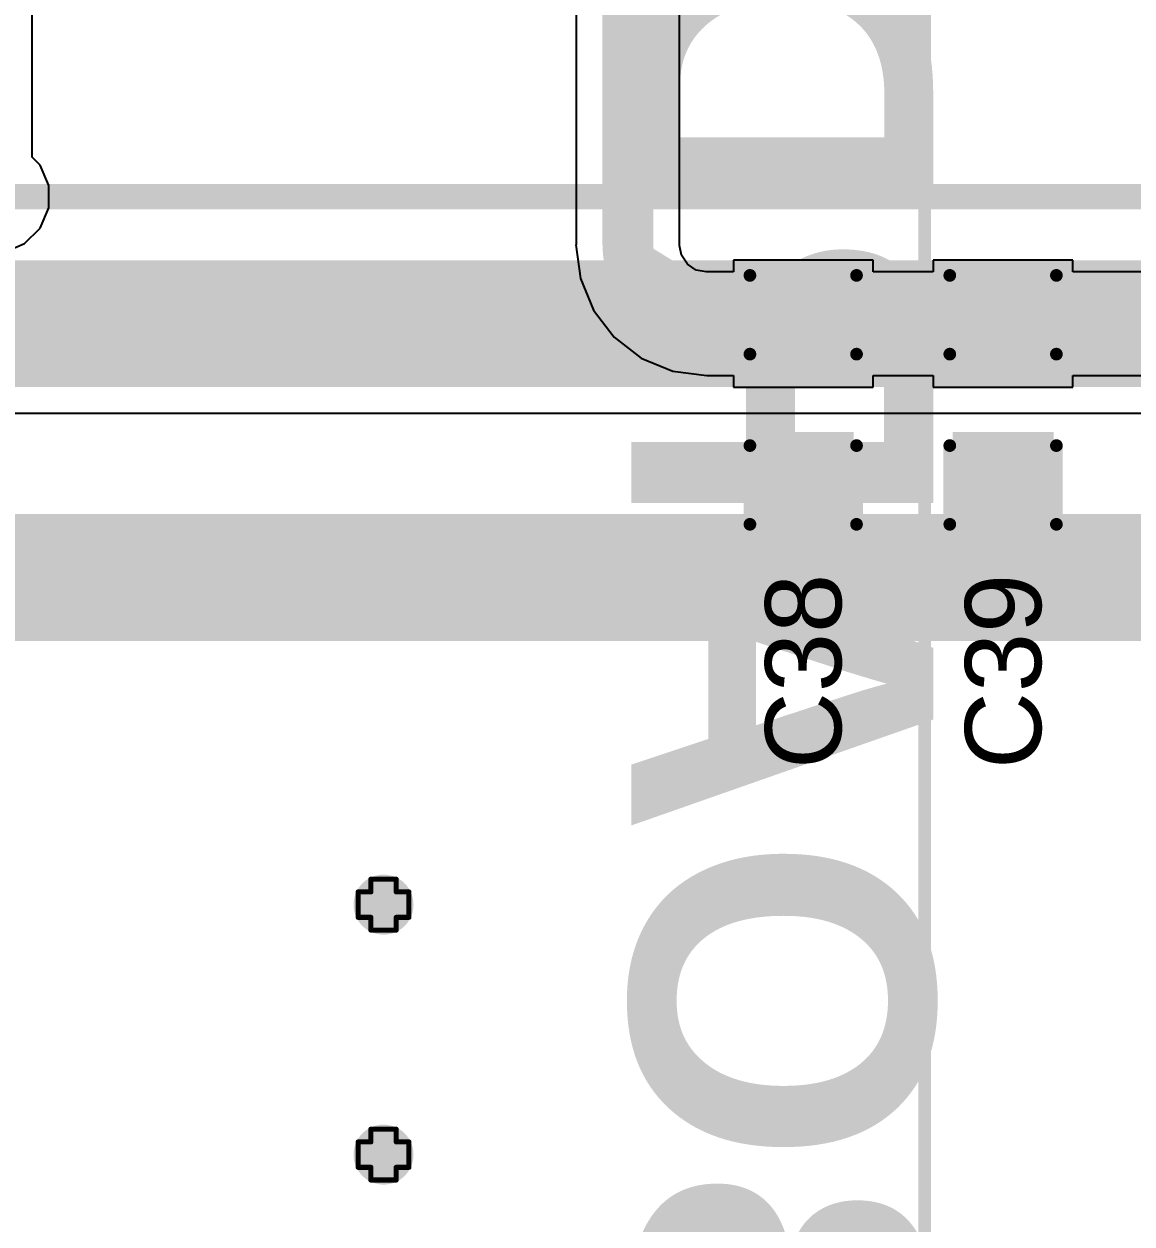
# Model space of a CAD drawing. Header units: inches. Extents: x -0.1 to 10.2, y 0 to 6.5.
# Drawn here: x 3.7166 to 4.1532, y 1.9609 to 2.4333 of the extents above; entities that cross this region are included whole.
import ezdxf

# ---------------------------------------------------------------- set-up
doc = ezdxf.new("R2010")
doc.units = ezdxf.units.IN
doc.header["$MEASUREMENT"] = 0
for name, color, linetype in [('Bottom Layer', 5, 'Continuous'), ('Bottom Overlay', 54, 'Continuous'), ('Drill Drawing', 1, 'Continuous'), ('Top Layer', 1, 'Continuous'), ('Top Overlay', 2, 'Continuous'), ('Top Paste', 8, 'Continuous'), ('Top Solder', 216, 'Continuous'), ('Via Holes', 16, 'Continuous')]:
    doc.layers.add(name, color=color, linetype=linetype)
doc.styles.add('Arial', font='', dxfattribs={"height": 0.2})
doc.styles.add('Arial_Bold', font='', dxfattribs={"height": 0.2})
doc.styles.get('Arial').set_extended_font_data('Arial')
doc.styles.get('Arial_Bold').set_extended_font_data('Arial', bold=True)

# ---------------------------------------------------------------- blocks, each defined once
blk = doc.blocks.new('X9555WV_2_12_6TV01_B_53')
at = {"layer": 'Bottom Overlay'}
blk.add_lwpolyline([(0.755, -0.188, 0.005, 0.005, 0), (-0.755, -0.188, 0.005, 0.005, 0)], format="xyseb", dxfattribs=at)
blk = doc.blocks.new('C___0603_61')
at = {"layer": 'Top Layer'}
for points in [[(-0.015, 0.0175), (-0.015, -0.0175), (-0.045, -0.0175), (-0.045, 0.0175)], [(0.045, 0.0175), (0.045, -0.0175), (0.015, -0.0175), (0.015, 0.0175)]]:
    blk.add_hatch(color=1, dxfattribs=at).paths.add_polyline_path(points)
at = {"layer": 'Top Paste'}
for points in [[(-0.015, 0.0175), (-0.015, -0.0175), (-0.045, -0.0175), (-0.045, 0.0175)], [(0.045, 0.0175), (0.045, -0.0175), (0.015, -0.0175), (0.015, 0.0175)]]:
    blk.add_hatch(color=8, dxfattribs=at).paths.add_polyline_path(points)
at = {"layer": 'Top Solder'}
for points in [[(-0.01264, 0.01986), (-0.01264, -0.01986), (-0.04736, -0.01986), (-0.04736, 0.01986)], [(0.04736, 0.01986), (0.04736, -0.01986), (0.01264, -0.01986), (0.01264, 0.01986)]]:
    blk.add_hatch(color=216, dxfattribs=at).paths.add_polyline_path(points)
at = {"layer": 'Top Overlay'}
for points in [[(-0.049, 0.021, 0.005, 0.005, 0), (-0.049, -0.021, 0.005, 0.005, 0)], [(-0.049, 0.021, 0.005, 0.005, 0), (-0.018, 0.021, 0.005, 0.005, 0)], [(0.018, 0.021, 0.005, 0.005, 0), (0.049, 0.021, 0.005, 0.005, 0)], [(0.049, 0.021, 0.005, 0.005, 0), (0.049, -0.021, 0.005, 0.005, 0)], [(-0.049, -0.021, 0.005, 0.005, 0), (-0.018, -0.021, 0.005, 0.005, 0)], [(0.018, -0.021, 0.005, 0.005, 0), (0.049, -0.021, 0.005, 0.005, 0)]]:
    blk.add_lwpolyline(points, format="xyseb", dxfattribs=at)
for points in [[(-0.05025, 0.021, 0.0025, 0.0025, 1), (-0.04775, 0.021, 0.0025, 0.0025, 1)], [(-0.05025, 0.021, 0.0025, 0.0025, 1), (-0.04775, 0.021, 0.0025, 0.0025, 1)], [(-0.01925, 0.021, 0.0025, 0.0025, 1), (-0.01675, 0.021, 0.0025, 0.0025, 1)], [(0.01675, 0.021, 0.0025, 0.0025, 1), (0.01925, 0.021, 0.0025, 0.0025, 1)], [(0.04775, 0.021, 0.0025, 0.0025, 1), (0.05025, 0.021, 0.0025, 0.0025, 1)], [(0.04775, 0.021, 0.0025, 0.0025, 1), (0.05025, 0.021, 0.0025, 0.0025, 1)], [(-0.05025, -0.021, 0.0025, 0.0025, 1), (-0.04775, -0.021, 0.0025, 0.0025, 1)], [(-0.05025, -0.021, 0.0025, 0.0025, 1), (-0.04775, -0.021, 0.0025, 0.0025, 1)], [(-0.01925, -0.021, 0.0025, 0.0025, 1), (-0.01675, -0.021, 0.0025, 0.0025, 1)], [(0.01675, -0.021, 0.0025, 0.0025, 1), (0.01925, -0.021, 0.0025, 0.0025, 1)], [(0.04775, -0.021, 0.0025, 0.0025, 1), (0.05025, -0.021, 0.0025, 0.0025, 1)], [(0.04775, -0.021, 0.0025, 0.0025, 1), (0.05025, -0.021, 0.0025, 0.0025, 1)]]:
    blk.add_lwpolyline(points, format="xyseb", close=True, dxfattribs=at)
blk = doc.blocks.new('C___0603_62')
at = {"layer": 'Top Layer'}
for points in [[(-0.015, 0.0175), (-0.015, -0.0175), (-0.045, -0.0175), (-0.045, 0.0175)], [(0.045, 0.0175), (0.045, -0.0175), (0.015, -0.0175), (0.015, 0.0175)]]:
    blk.add_hatch(color=1, dxfattribs=at).paths.add_polyline_path(points)
at = {"layer": 'Top Paste'}
for points in [[(-0.015, 0.0175), (-0.015, -0.0175), (-0.045, -0.0175), (-0.045, 0.0175)], [(0.045, 0.0175), (0.045, -0.0175), (0.015, -0.0175), (0.015, 0.0175)]]:
    blk.add_hatch(color=8, dxfattribs=at).paths.add_polyline_path(points)
at = {"layer": 'Top Solder'}
for points in [[(-0.01264, 0.01986), (-0.01264, -0.01986), (-0.04736, -0.01986), (-0.04736, 0.01986)], [(0.04736, 0.01986), (0.04736, -0.01986), (0.01264, -0.01986), (0.01264, 0.01986)]]:
    blk.add_hatch(color=216, dxfattribs=at).paths.add_polyline_path(points)
at = {"layer": 'Top Overlay'}
for points in [[(-0.049, 0.021, 0.005, 0.005, 0), (-0.049, -0.021, 0.005, 0.005, 0)], [(-0.049, 0.021, 0.005, 0.005, 0), (-0.018, 0.021, 0.005, 0.005, 0)], [(0.018, 0.021, 0.005, 0.005, 0), (0.049, 0.021, 0.005, 0.005, 0)], [(0.049, 0.021, 0.005, 0.005, 0), (0.049, -0.021, 0.005, 0.005, 0)], [(-0.049, -0.021, 0.005, 0.005, 0), (-0.018, -0.021, 0.005, 0.005, 0)], [(0.018, -0.021, 0.005, 0.005, 0), (0.049, -0.021, 0.005, 0.005, 0)]]:
    blk.add_lwpolyline(points, format="xyseb", dxfattribs=at)
for points in [[(-0.05025, 0.021, 0.0025, 0.0025, 1), (-0.04775, 0.021, 0.0025, 0.0025, 1)], [(-0.05025, 0.021, 0.0025, 0.0025, 1), (-0.04775, 0.021, 0.0025, 0.0025, 1)], [(-0.01925, 0.021, 0.0025, 0.0025, 1), (-0.01675, 0.021, 0.0025, 0.0025, 1)], [(0.01675, 0.021, 0.0025, 0.0025, 1), (0.01925, 0.021, 0.0025, 0.0025, 1)], [(0.04775, 0.021, 0.0025, 0.0025, 1), (0.05025, 0.021, 0.0025, 0.0025, 1)], [(0.04775, 0.021, 0.0025, 0.0025, 1), (0.05025, 0.021, 0.0025, 0.0025, 1)], [(-0.05025, -0.021, 0.0025, 0.0025, 1), (-0.04775, -0.021, 0.0025, 0.0025, 1)], [(-0.05025, -0.021, 0.0025, 0.0025, 1), (-0.04775, -0.021, 0.0025, 0.0025, 1)], [(-0.01925, -0.021, 0.0025, 0.0025, 1), (-0.01675, -0.021, 0.0025, 0.0025, 1)], [(0.01675, -0.021, 0.0025, 0.0025, 1), (0.01925, -0.021, 0.0025, 0.0025, 1)], [(0.04775, -0.021, 0.0025, 0.0025, 1), (0.05025, -0.021, 0.0025, 0.0025, 1)], [(0.04775, -0.021, 0.0025, 0.0025, 1), (0.05025, -0.021, 0.0025, 0.0025, 1)]]:
    blk.add_lwpolyline(points, format="xyseb", close=True, dxfattribs=at)

msp = doc.modelspace()

# ---------------------------------------------------------------- hatches: boundary and pattern name
at = {"layer": 'Bottom Layer'}
h = msp.add_hatch(color=5, dxfattribs=at)
edge = h.paths.add_edge_path()
edge.add_arc((3.85827, 2.08661), 0.01181, 0, 360)
h = msp.add_hatch(color=5, dxfattribs=at)
edge = h.paths.add_edge_path()
edge.add_arc((3.85827, 1.98819), 0.01181, 0, 360)
at = {"layer": 'Top Layer'}
h = msp.add_hatch(color=1, dxfattribs=at)
edge = h.paths.add_edge_path()
edge.add_arc((3.85827, 2.08661), 0.01181, 0, 360)
h = msp.add_hatch(color=1, dxfattribs=at)
edge = h.paths.add_edge_path()
edge.add_arc((3.85827, 1.98819), 0.01181, 0, 360)
at = {"layer": 'Via Holes'}
h = msp.add_hatch(color=7, dxfattribs=at)
edge = h.paths.add_edge_path()
edge.add_arc((3.85827, 2.08661), 0.00591, 0, 360)
h = msp.add_hatch(color=7, dxfattribs=at)
edge = h.paths.add_edge_path()
edge.add_arc((3.85827, 1.98819), 0.00591, 0, 360)

# ---------------------------------------------------------------- linework, layer by layer
at = {"layer": 'Bottom Layer'}
msp.add_line((3.39351, 2.28005), (4.1805, 2.28005), dxfattribs=at)
for points in [[(3.70453, 2.36535, 0.01, 0.01, 0), (4.35355, 2.36535, 0.01, 0.01, 0)], [(3.36457, 2.31535, 0.05, 0.05, 0), (4.20945, 2.31535, 0.05, 0.05, 0)], [(3.36457, 2.21535, 0.05, 0.05, 0), (4.20945, 2.21535, 0.05, 0.05, 0)]]:
    msp.add_lwpolyline(points, format="xyseb", dxfattribs=at)
at = {"layer": 'Drill Drawing'}
for points in [[(3.85327, 2.09161, 0.002, 0.002, 0), (3.85327, 2.09661, 0.002, 0.002, 0)], [(3.85327, 2.09661, 0.002, 0.002, 0), (3.86327, 2.09661, 0.002, 0.002, 0)], [(3.86327, 2.09161, 0.002, 0.002, 0), (3.86327, 2.09661, 0.002, 0.002, 0)], [(3.84827, 2.08161, 0.002, 0.002, 0), (3.84827, 2.09161, 0.002, 0.002, 0)], [(3.84827, 2.09161, 0.002, 0.002, 0), (3.85327, 2.09161, 0.002, 0.002, 0)], [(3.86327, 2.09161, 0.002, 0.002, 0), (3.86827, 2.09161, 0.002, 0.002, 0)], [(3.86827, 2.08161, 0.002, 0.002, 0), (3.86827, 2.09161, 0.002, 0.002, 0)], [(3.84827, 2.08161, 0.002, 0.002, 0), (3.85327, 2.08161, 0.002, 0.002, 0)], [(3.85327, 2.07661, 0.002, 0.002, 0), (3.85327, 2.08161, 0.002, 0.002, 0)], [(3.86327, 2.08161, 0.002, 0.002, 0), (3.86827, 2.08161, 0.002, 0.002, 0)], [(3.86327, 2.07661, 0.002, 0.002, 0), (3.86327, 2.08161, 0.002, 0.002, 0)], [(3.85327, 2.07661, 0.002, 0.002, 0), (3.86327, 2.07661, 0.002, 0.002, 0)], [(3.85327, 1.99319, 0.002, 0.002, 0), (3.85327, 1.99819, 0.002, 0.002, 0)], [(3.85327, 1.99819, 0.002, 0.002, 0), (3.86327, 1.99819, 0.002, 0.002, 0)], [(3.86327, 1.99319, 0.002, 0.002, 0), (3.86327, 1.99819, 0.002, 0.002, 0)], [(3.84827, 1.98319, 0.002, 0.002, 0), (3.84827, 1.99319, 0.002, 0.002, 0)], [(3.84827, 1.99319, 0.002, 0.002, 0), (3.85327, 1.99319, 0.002, 0.002, 0)], [(3.86327, 1.99319, 0.002, 0.002, 0), (3.86827, 1.99319, 0.002, 0.002, 0)], [(3.86827, 1.98319, 0.002, 0.002, 0), (3.86827, 1.99319, 0.002, 0.002, 0)], [(3.84827, 1.98319, 0.002, 0.002, 0), (3.85327, 1.98319, 0.002, 0.002, 0)], [(3.85327, 1.97819, 0.002, 0.002, 0), (3.85327, 1.98319, 0.002, 0.002, 0)], [(3.86327, 1.98319, 0.002, 0.002, 0), (3.86827, 1.98319, 0.002, 0.002, 0)], [(3.86327, 1.97819, 0.002, 0.002, 0), (3.86327, 1.98319, 0.002, 0.002, 0)], [(3.85327, 1.97819, 0.002, 0.002, 0), (3.86327, 1.97819, 0.002, 0.002, 0)]]:
    msp.add_lwpolyline(points, format="xyseb", dxfattribs=at)
for points in [[(3.85277, 2.09661, 0.001, 0.001, 1), (3.85377, 2.09661, 0.001, 0.001, 1)], [(3.85277, 2.09661, 0.001, 0.001, 1), (3.85377, 2.09661, 0.001, 0.001, 1)], [(3.86277, 2.09661, 0.001, 0.001, 1), (3.86377, 2.09661, 0.001, 0.001, 1)], [(3.86277, 2.09661, 0.001, 0.001, 1), (3.86377, 2.09661, 0.001, 0.001, 1)], [(3.84777, 2.09161, 0.001, 0.001, 1), (3.84877, 2.09161, 0.001, 0.001, 1)], [(3.84777, 2.09161, 0.001, 0.001, 1), (3.84877, 2.09161, 0.001, 0.001, 1)], [(3.85277, 2.09161, 0.001, 0.001, 1), (3.85377, 2.09161, 0.001, 0.001, 1)], [(3.85277, 2.09161, 0.001, 0.001, 1), (3.85377, 2.09161, 0.001, 0.001, 1)], [(3.86277, 2.09161, 0.001, 0.001, 1), (3.86377, 2.09161, 0.001, 0.001, 1)], [(3.86277, 2.09161, 0.001, 0.001, 1), (3.86377, 2.09161, 0.001, 0.001, 1)], [(3.86777, 2.09161, 0.001, 0.001, 1), (3.86877, 2.09161, 0.001, 0.001, 1)], [(3.86777, 2.09161, 0.001, 0.001, 1), (3.86877, 2.09161, 0.001, 0.001, 1)], [(3.84777, 2.08161, 0.001, 0.001, 1), (3.84877, 2.08161, 0.001, 0.001, 1)], [(3.84777, 2.08161, 0.001, 0.001, 1), (3.84877, 2.08161, 0.001, 0.001, 1)], [(3.85277, 2.08161, 0.001, 0.001, 1), (3.85377, 2.08161, 0.001, 0.001, 1)], [(3.85277, 2.08161, 0.001, 0.001, 1), (3.85377, 2.08161, 0.001, 0.001, 1)], [(3.86277, 2.08161, 0.001, 0.001, 1), (3.86377, 2.08161, 0.001, 0.001, 1)], [(3.86277, 2.08161, 0.001, 0.001, 1), (3.86377, 2.08161, 0.001, 0.001, 1)], [(3.86777, 2.08161, 0.001, 0.001, 1), (3.86877, 2.08161, 0.001, 0.001, 1)], [(3.86777, 2.08161, 0.001, 0.001, 1), (3.86877, 2.08161, 0.001, 0.001, 1)], [(3.85277, 2.07661, 0.001, 0.001, 1), (3.85377, 2.07661, 0.001, 0.001, 1)], [(3.85277, 2.07661, 0.001, 0.001, 1), (3.85377, 2.07661, 0.001, 0.001, 1)], [(3.86277, 2.07661, 0.001, 0.001, 1), (3.86377, 2.07661, 0.001, 0.001, 1)], [(3.86277, 2.07661, 0.001, 0.001, 1), (3.86377, 2.07661, 0.001, 0.001, 1)], [(3.85277, 1.99819, 0.001, 0.001, 1), (3.85377, 1.99819, 0.001, 0.001, 1)], [(3.85277, 1.99819, 0.001, 0.001, 1), (3.85377, 1.99819, 0.001, 0.001, 1)], [(3.86277, 1.99819, 0.001, 0.001, 1), (3.86377, 1.99819, 0.001, 0.001, 1)], [(3.86277, 1.99819, 0.001, 0.001, 1), (3.86377, 1.99819, 0.001, 0.001, 1)], [(3.84777, 1.99319, 0.001, 0.001, 1), (3.84877, 1.99319, 0.001, 0.001, 1)], [(3.84777, 1.99319, 0.001, 0.001, 1), (3.84877, 1.99319, 0.001, 0.001, 1)], [(3.85277, 1.99319, 0.001, 0.001, 1), (3.85377, 1.99319, 0.001, 0.001, 1)], [(3.85277, 1.99319, 0.001, 0.001, 1), (3.85377, 1.99319, 0.001, 0.001, 1)], [(3.86277, 1.99319, 0.001, 0.001, 1), (3.86377, 1.99319, 0.001, 0.001, 1)], [(3.86277, 1.99319, 0.001, 0.001, 1), (3.86377, 1.99319, 0.001, 0.001, 1)], [(3.86777, 1.99319, 0.001, 0.001, 1), (3.86877, 1.99319, 0.001, 0.001, 1)], [(3.86777, 1.99319, 0.001, 0.001, 1), (3.86877, 1.99319, 0.001, 0.001, 1)], [(3.84777, 1.98319, 0.001, 0.001, 1), (3.84877, 1.98319, 0.001, 0.001, 1)], [(3.84777, 1.98319, 0.001, 0.001, 1), (3.84877, 1.98319, 0.001, 0.001, 1)], [(3.85277, 1.98319, 0.001, 0.001, 1), (3.85377, 1.98319, 0.001, 0.001, 1)], [(3.85277, 1.98319, 0.001, 0.001, 1), (3.85377, 1.98319, 0.001, 0.001, 1)], [(3.86277, 1.98319, 0.001, 0.001, 1), (3.86377, 1.98319, 0.001, 0.001, 1)], [(3.86277, 1.98319, 0.001, 0.001, 1), (3.86377, 1.98319, 0.001, 0.001, 1)], [(3.86777, 1.98319, 0.001, 0.001, 1), (3.86877, 1.98319, 0.001, 0.001, 1)], [(3.86777, 1.98319, 0.001, 0.001, 1), (3.86877, 1.98319, 0.001, 0.001, 1)], [(3.85277, 1.97819, 0.001, 0.001, 1), (3.85377, 1.97819, 0.001, 0.001, 1)], [(3.85277, 1.97819, 0.001, 0.001, 1), (3.85377, 1.97819, 0.001, 0.001, 1)], [(3.86277, 1.97819, 0.001, 0.001, 1), (3.86377, 1.97819, 0.001, 0.001, 1)], [(3.86277, 1.97819, 0.001, 0.001, 1), (3.86377, 1.97819, 0.001, 0.001, 1)]]:
    msp.add_lwpolyline(points, format="xyseb", close=True, dxfattribs=at)
at = {"layer": 'Top Layer'}
for p, q in [((3.71982, 2.38091), (3.71982, 2.673)), ((3.93414, 2.59061), (3.93414, 2.34641)), ((3.97492, 2.34641), (3.97492, 2.59061)), ((3.72302, 2.37771), (3.71982, 2.38091)), ((3.72634, 2.36969), (3.72302, 2.37771)), ((3.72634, 2.36102), (3.72634, 2.36969)), ((3.72302, 2.353), (3.72634, 2.36102)), ((3.71688, 2.34686), (3.72302, 2.353)), ((3.70887, 2.34354), (3.71688, 2.34686)), ((3.93414, 2.34641), (3.93409, 2.34641)), ((3.93409, 2.34641), (3.93584, 2.33308)), ((3.97487, 2.34616), (3.97492, 2.34641)), ((3.97564, 2.34229), (3.97487, 2.34616)), ((3.97797, 2.3388), (3.97564, 2.34229)), ((3.98146, 2.33647), (3.97797, 2.3388)), ((4.05112, 2.34035), (3.99612, 2.34035)), ((3.99612, 2.34035), (3.99612, 2.33575)), ((4.05112, 2.33575), (4.05112, 2.34035)), ((4.12986, 2.34035), (4.07486, 2.34035)), ((4.07486, 2.34035), (4.07486, 2.33575)), ((4.12986, 2.33575), (4.12986, 2.34035)), ((3.98533, 2.3357), (3.98146, 2.33647)), ((3.98558, 2.33575), (3.98533, 2.3357)), ((3.99612, 2.33575), (3.98558, 2.33575)), ((4.07486, 2.33575), (4.05112, 2.33575)), ((4.16876, 2.33575), (4.12986, 2.33575)), ((3.93584, 2.33308), (3.94099, 2.32066)), ((3.94099, 2.32066), (3.94917, 2.31)), ((3.94917, 2.31), (3.95983, 2.30181)), ((3.95983, 2.30181), (3.97225, 2.29667)), ((3.97225, 2.29667), (3.98558, 2.29491)), ((3.98558, 2.29491), (3.98558, 2.29496)), ((3.98558, 2.29496), (3.99612, 2.29496)), ((3.99612, 2.29496), (3.99612, 2.29035)), ((4.05112, 2.29035), (4.05112, 2.29496)), ((4.05112, 2.29496), (4.07486, 2.29496)), ((4.07486, 2.29496), (4.07486, 2.29035)), ((4.12986, 2.29035), (4.12986, 2.29496)), ((4.12986, 2.29496), (4.16876, 2.29496)), ((3.99612, 2.29035), (4.05112, 2.29035)), ((4.07486, 2.29035), (4.12986, 2.29035))]:
    msp.add_line(p, q, dxfattribs=at)
for points in [[(3.95453, 2.34641, 0.02, 0.02, 0), (3.95453, 2.61811, 0.02, 0.02, 0)], [(3.98558, 2.31535, 0.02, 0.02, -0.414214), (3.95453, 2.34641, 0.02, 0.02, 0)], [(3.98558, 2.31535, 0.02, 0.02, 0), (4.02362, 2.31535, 0.02, 0.02, 0)], [(4.02362, 2.31535, 0.02, 0.02, 0), (4.10236, 2.31535, 0.02, 0.02, 0)], [(4.10236, 2.31535, 0.02, 0.02, 0), (4.20945, 2.31535, 0.02, 0.02, 0)]]:
    msp.add_lwpolyline(points, format="xyseb", dxfattribs=at)
for points in [[(3.94953, 2.34641, 0.01, 0.01, 1), (3.95953, 2.34641, 0.01, 0.01, 1)], [(3.94953, 2.34641, 0.01, 0.01, 1), (3.95953, 2.34641, 0.01, 0.01, 1)], [(3.98058, 2.31535, 0.01, 0.01, 1), (3.99058, 2.31535, 0.01, 0.01, 1)], [(3.98058, 2.31535, 0.01, 0.01, 1), (3.99058, 2.31535, 0.01, 0.01, 1)], [(4.01862, 2.31535, 0.01, 0.01, 1), (4.02862, 2.31535, 0.01, 0.01, 1)], [(4.01862, 2.31535, 0.01, 0.01, 1), (4.02862, 2.31535, 0.01, 0.01, 1)], [(4.09736, 2.31535, 0.01, 0.01, 1), (4.10736, 2.31535, 0.01, 0.01, 1)], [(4.09736, 2.31535, 0.01, 0.01, 1), (4.10736, 2.31535, 0.01, 0.01, 1)]]:
    msp.add_lwpolyline(points, format="xyseb", close=True, dxfattribs=at)

# ---------------------------------------------------------------- block references
for name, p, rotation in [('X9555WV_2_12_6TV01_B_53', (4.25945, 2.16535), 270), ('C___0603_62', (4.02362, 2.28535), 90), ('C___0603_61', (4.10236, 2.28535), 90)]:
    msp.add_blockref(name, p, dxfattribs=dict(rotation=rotation))

# ---------------------------------------------------------------- texts
at = {"layer": 'Bottom Overlay', "style": 'Arial_Bold', "text_generation_flag": 2}
msp.add_text('CIM - BOARD NO.4', height=0.119, rotation=270, dxfattribs=at).set_placement((3.95583, 1.41188))
at = {"layer": 'Top Overlay', "style": 'Arial'}
for s, p in [('C38', (4.03862, 2.14)), ('C39', (4.11736, 2.14))]:
    msp.add_text(s, height=0.03, rotation=90, dxfattribs=at).set_placement(p)

doc.saveas('drawing.dxf')
